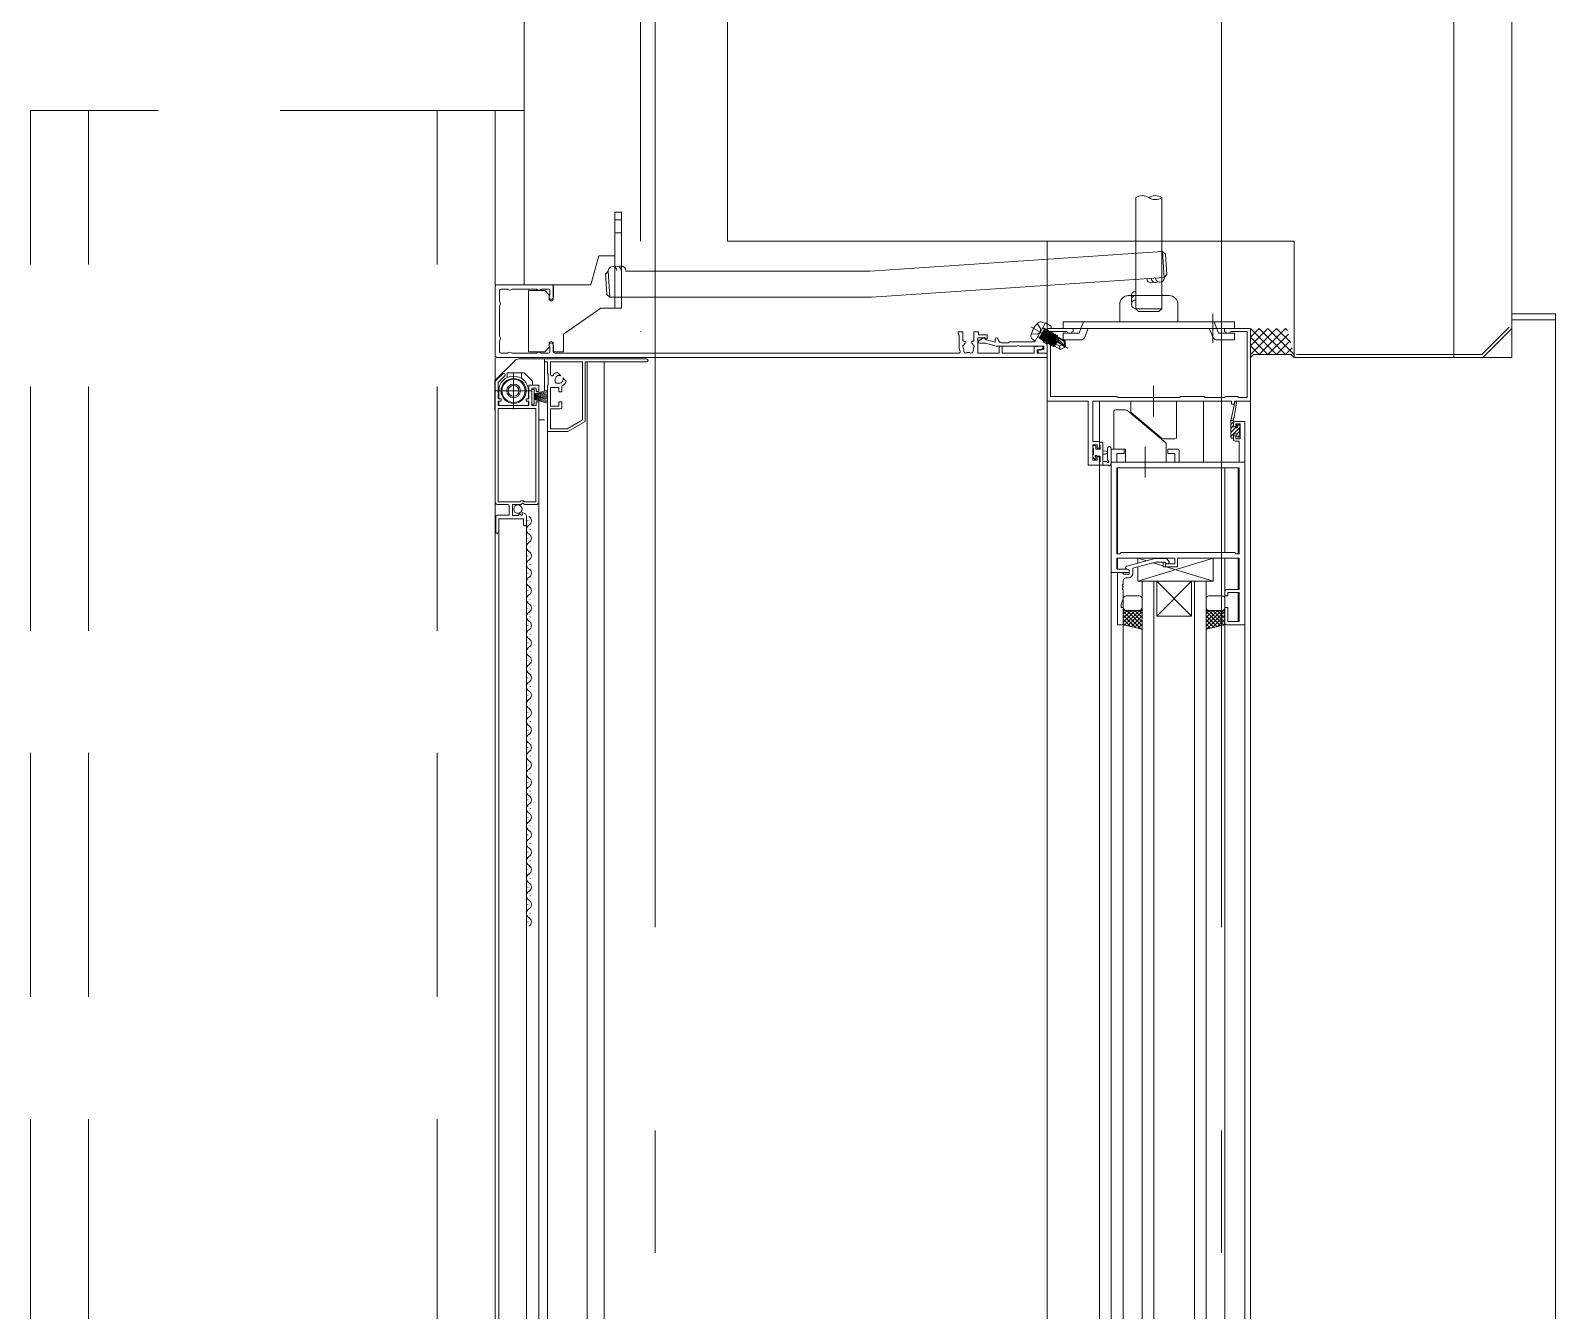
# Model space of a CAD drawing. Units: millimetres at full size. Extents: x -22551 to 92397, y -19340 to 14894.
# Drawn here: x 18747 to 19272, y -2044 to -1603 of the extents above; entities that cross this region are included whole.
import ezdxf

# ---------------------------------------------------------------- set-up
doc = ezdxf.new("R2010")
doc.units = ezdxf.units.MM
doc.header["$LTSCALE"] = 70
for name, pattern in [('DASHED1', [1.8, 1.2, -0.6]), ('DASHED3', [4, 3, -1]), ('DOUBLE_CHAIN1', [8.8, 5, -1, 0.6, -0.6, 0.6, -1])]:
    doc.linetypes.add(name, pattern=pattern)
doc.layers.add('2-0_通芯', color=7, linetype='Continuous', lineweight=15)

# ---------------------------------------------------------------- blocks, each defined once
blk = doc.blocks.new('グループ部品-125')
at = {"layer": '2-0_通芯', "linetype": 'DOUBLE_CHAIN1'}
for p, q in [((18961.61, 11374.3), (18961.61, -8577.78)), ((19156.61, 11374.3), (19156.61, -7111.67))]:
    blk.add_line(p, q, dxfattribs=at)
at = {"layer": '2-0_通芯', "linetype": 'DASHED3'}
blk.add_line((19236.61, -745.7), (19236.61, -1715.7), dxfattribs=at)
at = {"layer": '2-0_通芯'}
for p, q in [((19256.61, -745.7), (19256.61, -1715.7)), ((18986.61, -1505.7), (18986.61, -1675.7)), ((18956.61, -1535.7), (18956.61, -1675.7)), ((18916.61, -1575.7), (18916.61, -1690.7)), ((18906.61, -1630.7), (18906.61, -1690.7)), ((19127.11, -1660.7), (19127.11, -1698.9)), ((19136.11, -1660.7), (19136.11, -1698.9)), ((18947.76, -1665.7), (18947.76, -1698.7)), ((18950.06, -1665.7), (18947.76, -1665.7)), ((18950.06, -1668.35), (18947.76, -1668.35)), ((18950.06, -1698.7), (18950.06, -1665.7)), ((18950.06, -1672.85), (18947.76, -1672.85)), ((19136.31, -1679.21), (19035.51, -1686.01)), ((19076.61, -1675.7), (19171.61, -1675.7)), ((19096.61, -2485.7), (19096.61, -1675.7)), ((19136.91, -1688.19), (19136.31, -1679.21)), ((18942.24, -1680.7), (18939.56, -1690.7)), ((18942.24, -1680.7), (18947.76, -1680.7)), ((18945.51, -1686.01), (18944.58, -1687.08)), ((18945.51, -1686.01), (18946.11, -1694.99)), ((19035.51, -1686.01), (18951.49, -1686.01)), ((19136.91, -1688.19), (19036.11, -1694.99)), ((19136.91, -1688.19), (19137.84, -1687.13)), ((18906.61, -1715.2), (18906.61, -1691.2)), ((18939.56, -1690.7), (18907.11, -1690.7)), ((18923.66, -1692.7), (18918.06, -1692.7)), ((18918.06, -1692.7), (18918.06, -1713.7)), ((18925.16, -1694.2), (18923.66, -1692.7)), ((18925.16, -1695.5), (18925.16, -1694.2)), ((18926.56, -1690.7), (18926.56, -1695.5)), ((18926.61, -1691.2), (18926.61, -1694.95)), ((19036.11, -1694.99), (18946.11, -1694.99)), ((19124.61, -1694.4), (19138.61, -1694.4)), ((18942.91, -1698.7), (18950.06, -1698.7)), ((19121.61, -1703.4), (19121.61, -1697.4)), ((19127.11, -1698.9), (19128.11, -1699.9)), ((19127.11, -1698.9), (19136.11, -1698.9)), ((19141.61, -1703.4), (19141.61, -1697.4)), ((19153.61, -1700.7), (19153.61, -1710.7)), ((19256.61, -1700.7), (19271.61, -1700.7)), ((19271.61, -2460.7), (19271.61, -1700.7)), ((19095.22, -1707.58), (19090.96, -1705.12)), ((19095.96, -1703.97), (19092.46, -1710.03)), ((19095.81, -1705.64), (19093.83, -1709.06)), ((19094.51, -1709.46), (19095.88, -1705.68)), ((19095.88, -1706.12), (19094.89, -1709.24)), ((19095.96, -1703.97), (19094.94, -1703.49)), ((19094.96, -1709.28), (19095.96, -1706.16)), ((19095.12, -1709.81), (19096.49, -1706.03)), ((19095.51, -1705.75), (19095.68, -1705.85)), ((19095.81, -1705.64), (19095.88, -1705.68)), ((19095.88, -1705.68), (19095.88, -1706.12)), ((19095.96, -1706.16), (19095.88, -1706.12)), ((19096.34, -1705.94), (19095.96, -1706.16)), ((19096.34, -1705.94), (19096.49, -1706.03)), ((19096.49, -1706.03), (19096.49, -1706.47)), ((19105.11, -1705.7), (19096.61, -1705.7)), ((19102.11, -1703.4), (19161.11, -1703.41)), ((19102.11, -1705.7), (19102.11, -1703.4)), ((19102.11, -1705.7), (19161.11, -1705.7)), ((19107.61, -1707.27), (19108.22, -1705.77)), ((19108.22, -1705.77), (19109.15, -1703.47)), ((19109.42, -1708.95), (19110.7, -1705.77)), ((19153.81, -1708.95), (19152.52, -1705.78)), ((19158.11, -1705.7), (19166.11, -1705.7)), ((19161.11, -1705.7), (19161.11, -1703.41)), ((19175.61, -1705.7), (19166.61, -1714.7)), ((19172.61, -1705.7), (19166.61, -1711.7)), ((19169.61, -1705.7), (19166.61, -1708.7)), ((19166.61, -1705.7), (19175.61, -1714.7)), ((19166.61, -1706.2), (19166.61, -2455.2)), ((19178.61, -1705.7), (19169.61, -1714.7)), ((19169.61, -1705.7), (19178.61, -1714.7)), ((19172.61, -1705.7), (19181.61, -1714.7)), ((19175.61, -1705.7), (19180.46, -1710.55)), ((19178.61, -1705.7), (19179.3, -1706.39)), ((19256.61, -1702.7), (19271.61, -1702.7)), ((18925.16, -1712.2), (18925.16, -1710.9)), ((18926.56, -1710.9), (18926.56, -1713.7)), ((18926.61, -1711.45), (18926.61, -1713.7)), ((18956.81, -1706.9), (18956.61, -1706.7)), ((19067.9, -1711.4), (19067.81, -1711.49)), ((19068.36, -1710.5), (19068.36, -1710.64)), ((19070.66, -1710.64), (19070.66, -1710.5)), ((19071.21, -1711.49), (19071.12, -1711.4)), ((19092.46, -1710.03), (19091.54, -1709.39)), ((19093.78, -1708.75), (19093.95, -1708.85)), ((19093.9, -1709.11), (19094.28, -1708.89)), ((19094.72, -1707.52), (19094.28, -1708.89)), ((19094.36, -1708.93), (19094.28, -1708.89)), ((19094.51, -1709.46), (19094.89, -1709.24)), ((19094.96, -1709.28), (19094.89, -1709.24)), ((19094.96, -1709.72), (19095.12, -1709.81)), ((19095.12, -1709.81), (19095.49, -1709.59)), ((19096.49, -1706.47), (19095.49, -1709.59)), ((19095.57, -1709.63), (19095.49, -1709.59)), ((19095.72, -1710.16), (19096.1, -1709.94)), ((19097.12, -1708.68), (19096.08, -1708.08)), ((19096.18, -1709.98), (19096.1, -1709.94)), ((19097.55, -1706.64), (19096.18, -1710.42)), ((19096.18, -1709.98), (19097.17, -1706.86)), ((19096.18, -1710.42), (19096.18, -1709.98)), ((19096.18, -1710.42), (19096.33, -1710.51)), ((19096.33, -1710.51), (19097.7, -1706.73)), ((19096.33, -1710.51), (19096.71, -1710.29)), ((19096.56, -1706.51), (19096.49, -1706.47)), ((19096.94, -1706.29), (19096.56, -1706.51)), ((19097.7, -1707.17), (19096.71, -1710.29)), ((19096.78, -1710.33), (19096.71, -1710.29)), ((19098.16, -1706.99), (19096.78, -1710.77)), ((19096.78, -1710.33), (19097.78, -1707.21)), ((19096.78, -1710.77), (19096.78, -1710.33)), ((19096.78, -1710.77), (19096.93, -1710.86)), ((19096.93, -1710.86), (19098.31, -1707.08)), ((19096.93, -1710.86), (19097.31, -1710.64)), ((19097.17, -1706.86), (19097.09, -1706.82)), ((19097.55, -1706.64), (19097.17, -1706.86)), ((19098.31, -1707.52), (19097.31, -1710.64)), ((19097.39, -1710.68), (19097.31, -1710.64)), ((19098.76, -1707.34), (19097.39, -1711.12)), ((19097.39, -1710.68), (19098.38, -1707.56)), ((19097.39, -1711.12), (19097.39, -1710.68)), ((19097.39, -1711.12), (19097.54, -1711.21)), ((19097.54, -1711.21), (19098.91, -1707.43)), ((19097.54, -1711.21), (19097.92, -1710.99)), ((19097.55, -1706.64), (19097.7, -1706.73)), ((19097.7, -1706.73), (19097.7, -1707.17)), ((19097.78, -1707.21), (19097.7, -1707.17)), ((19098.16, -1706.99), (19097.78, -1707.21)), ((19098.91, -1707.87), (19097.92, -1710.99)), ((19098, -1711.03), (19097.92, -1710.99)), ((19097.99, -1709.18), (19103.68, -1712.47)), ((19099.37, -1707.69), (19098, -1711.47)), ((19098, -1711.03), (19098.99, -1707.91)), ((19098, -1711.47), (19098, -1711.03)), ((19098, -1711.47), (19098.15, -1711.56)), ((19098.15, -1711.56), (19099.52, -1707.78)), ((19098.15, -1711.56), (19098.53, -1711.34)), ((19098.16, -1706.99), (19098.31, -1707.08)), ((19098.31, -1707.08), (19098.31, -1707.52)), ((19098.38, -1707.56), (19098.31, -1707.52)), ((19098.76, -1707.34), (19098.38, -1707.56)), ((19099.52, -1708.22), (19098.53, -1711.34)), ((19098.6, -1711.38), (19098.53, -1711.34)), ((19098.6, -1711.38), (19099.6, -1708.26)), ((19099.57, -1709.15), (19098.6, -1711.82)), ((19098.6, -1711.82), (19098.6, -1711.38)), ((19098.75, -1711.91), (19099.71, -1709.29)), ((19098.76, -1707.34), (19098.91, -1707.43)), ((19098.91, -1707.43), (19098.91, -1707.87)), ((19098.99, -1707.91), (19098.91, -1707.87)), ((19099.37, -1707.69), (19098.99, -1707.91)), ((19099.85, -1709.44), (19099.13, -1711.69)), ((19100.28, -1709.89), (19099.19, -1711.78)), ((19099.37, -1707.69), (19099.52, -1707.78)), ((19101.57, -1711.25), (19099.48, -1709.05)), ((19099.52, -1707.78), (19099.52, -1708.22)), ((19099.6, -1708.26), (19099.52, -1708.22)), ((19099.97, -1708.04), (19099.6, -1708.26)), ((19099.97, -1708.04), (19099.76, -1708.64)), ((19099.91, -1708.73), (19100.13, -1708.13)), ((19099.97, -1708.04), (19100.13, -1708.13)), ((19100.81, -1708.97), (19100.13, -1708.57)), ((19100.84, -1708.92), (19100.69, -1709.18)), ((19101.57, -1711.25), (19102.8, -1712.13)), ((19102.11, -1707.27), (19107.61, -1707.27)), ((19102.11, -1709.57), (19102.11, -1707.27)), ((19108.49, -1709.57), (19102.11, -1709.57)), ((19102.5, -1710.23), (19102.63, -1711.69)), ((19102.82, -1710.07), (19102.95, -1711.87)), ((19154.73, -1709.58), (19161.11, -1709.58)), ((19161.11, -1707.28), (19155.61, -1707.28)), ((19161.11, -1709.58), (19161.11, -1707.28)), ((19166.61, -1708.7), (19172.61, -1714.7)), ((19179.65, -1707.66), (19172.61, -1714.7)), ((19180.31, -1710.01), (19175.61, -1714.7)), ((18907.11, -1715.7), (18906.61, -1715.2)), ((18906.61, -1715.7), (18906.61, -2445.7)), ((18906.7, -1723.41), (18913.42, -1716.69)), ((19096.61, -1715.7), (18907.11, -1715.7)), ((18914.74, -1716.2), (18923.91, -1716.2)), ((18918.06, -1713.7), (18923.66, -1713.7)), ((18923.61, -1717.2), (18923.61, -1716.2)), ((18923.61, -1716.2), (18958.71, -1716.2)), ((18923.66, -1713.7), (18925.16, -1712.2)), ((18926.56, -1713.7), (18930.06, -1713.7)), ((18927.13, -1714.2), (19066.29, -1714.2)), ((19067.67, -1712.28), (19067.72, -1712.4)), ((19067.92, -1713.05), (19067.94, -1713.2)), ((19069.11, -1714.02), (19069.26, -1713.98)), ((19069.76, -1713.98), (19069.91, -1714.02)), ((19071.09, -1713.2), (19071.1, -1713.05)), ((19071.3, -1712.4), (19071.35, -1712.28)), ((19098.6, -1711.82), (19098.75, -1711.91)), ((19098.75, -1711.91), (19099.13, -1711.69)), ((19099.21, -1711.73), (19099.13, -1711.69)), ((19099.19, -1711.78), (19101.17, -1712.92)), ((19100.88, -1711.66), (19101.1, -1712.89)), ((19101.17, -1712.92), (19102.8, -1712.13)), ((19102.63, -1711.69), (19102.95, -1711.87)), ((19102.95, -1711.87), (19102.8, -1712.13)), ((19166.61, -1711.7), (19169.61, -1714.7)), ((19180.96, -1712.35), (19178.61, -1714.7)), ((19181.61, -1715.7), (19256.61, -1715.7)), ((18906.7, -1723.41), (18913.32, -1716.79)), ((18916.61, -1721), (18910.71, -1721)), ((18910.71, -1722.6), (18910.71, -1721)), ((18912.91, -1733.5), (18912.91, -1720.9)), ((18915.61, -1722.87), (18915.61, -1721)), ((18919.41, -1723.8), (18916.61, -1721)), ((18923.61, -1717.2), (18923.61, -1727.26)), ((18924.61, -1717.2), (18923.61, -1717.2)), ((18924.61, -1721.18), (18924.61, -1717.2)), ((18924.81, -1721.38), (18924.61, -1721.18)), ((18924.81, -1725.17), (18924.81, -1721.38)), ((18925.61, -1717.2), (18936.61, -1717.2)), ((18925.61, -1721.54), (18925.61, -1717.2)), ((18929.13, -1721.96), (18927.96, -1720.79)), ((18936.61, -1717.2), (18936.61, -1737.16)), ((18937.61, -1717.2), (18937.61, -1737.74)), ((18958.71, -1717.2), (18937.61, -1717.2)), ((18938.21, -2080.7), (18938.21, -1717.2)), ((18944.11, -2080.7), (18944.11, -1717.2)), ((18906.41, -1733.4), (18906.41, -1724.09)), ((18906.41, -1733.4), (18906.41, -1724.09)), ((18906.61, -1727.2), (18919.21, -1727.2)), ((18907.81, -1727.2), (18907.81, -1729.88)), ((18918.01, -1727.2), (18918.01, -1729.88)), ((18919.41, -1725.2), (18919.41, -1723.8)), ((18920.06, -1728.2), (18924.61, -1726.99)), ((18924.61, -1725.37), (18924.81, -1725.17)), ((18924.61, -1741.2), (18924.61, -1725.37)), ((18925.61, -1726.03), (18928.51, -1726)), ((18925.61, -1732.4), (18925.61, -1726.03)), ((18927.26, -1724.05), (18927.26, -1723.2)), ((18928.61, -1724.55), (18927.76, -1724.55)), ((18928.51, -1726), (18928.51, -1727.5)), ((18929.51, -1727.5), (18929.51, -1725.53)), ((18931.02, -1723.85), (18929.86, -1722.68)), ((19133.24, -1725.39), (19133.24, -1736.02)), ((18907.81, -1730.72), (18907.81, -1732.2)), ((18918.01, -1730.72), (18918.01, -1732.2)), ((18924.61, -1727.43), (18920.06, -1728.4)), ((18920.06, -1728.6), (18924.61, -1727.88)), ((18924.61, -1728.32), (18920.06, -1728.8)), ((18920.06, -1729), (18924.61, -1728.76)), ((18924.61, -1729.2), (18920.06, -1729.2)), ((18920.06, -1729.4), (18924.61, -1729.64)), ((18924.61, -1730.08), (18920.06, -1729.6)), ((18920.06, -1729.8), (18924.61, -1730.53)), ((18924.61, -1730.97), (18920.06, -1730)), ((18920.06, -1730.2), (18924.61, -1731.41)), ((18928.51, -1732.4), (18925.61, -1732.4)), ((18928.51, -1727.5), (18929.51, -1727.5)), ((18928.51, -1730.9), (18928.51, -1732.4)), ((18929.51, -1730.9), (18928.51, -1730.9)), ((18929.51, -1732.9), (18929.51, -1730.9)), ((19114.61, -1730.7), (19114.61, -1747.2)), ((19125.36, -1730.7), (19125.36, -1734.27)), ((19141.11, -1743.2), (19141.11, -1730.7)), ((19150.41, -1730.7), (19150.41, -1751.7)), ((19159.81, -1737.4), (19161.22, -1731.13)), ((19160.99, -1736.29), (19161.81, -1731.25)), ((18921.61, -1733.05), (18921.61, -2080.7)), ((18923.61, -1737.2), (18921.61, -1737.2)), ((18924.61, -1733.05), (18924.61, -2423.5)), ((18925.61, -1733.4), (18929.01, -1733.4)), ((18925.61, -1740.2), (18925.61, -1733.4)), ((18936.61, -1737.16), (18931.34, -1740.2)), ((18937.61, -1737.74), (18931.61, -1741.2)), ((19119.61, -1734.2), (19119.61, -1747.2)), ((19123.18, -1733.7), (19120.11, -1733.7)), ((19137.43, -1745.05), (19124.46, -1734.17)), ((19125.54, -1734.65), (19135.77, -1743.23)), ((19159.81, -1737.45), (19159.86, -1737.4)), ((19160.81, -1737.4), (19160.82, -1737.31)), ((18931.61, -1741.2), (18924.61, -1741.2)), ((18931.34, -1740.2), (18925.61, -1740.2)), ((19159.81, -1738.8), (19160.81, -1737.8)), ((19159.81, -1740.15), (19160.81, -1739.15)), ((19159.81, -1742.84), (19163.01, -1739.64)), ((19159.81, -1741.49), (19161.64, -1739.67)), ((19160.81, -1743.1), (19160.81, -1742)), ((19161.91, -1738.8), (19161.91, -1739.14)), ((19161.91, -1742.09), (19162.81, -1741.19)), ((19161.98, -1739.33), (19162.57, -1738.73)), ((19162.25, -1743.1), (19163.01, -1742.34)), ((19162.92, -1739.09), (19162.42, -1738.59)), ((19162.81, -1742.1), (19162.81, -1740.1)), ((19163.01, -1739.9), (19163.01, -1739.3)), ((19163.01, -1742.8), (19163.01, -1742.3)), ((19112.31, -1746.3), (19112.31, -1746.8)), ((19112.51, -1747), (19112.51, -1749.1)), ((19113.11, -1746), (19112.61, -1746)), ((19115.51, -1744.8), (19114.91, -1744.8)), ((19115.81, -1752.7), (19115.81, -1745.1)), ((19115.81, -1747.8), (19116.96, -1747.9)), ((19117.41, -1746.97), (19117.41, -1750.93)), ((19118.61, -1746.97), (19118.61, -2414.43)), ((19123.61, -1747.2), (19119.11, -1747.2)), ((19123.61, -1751.7), (19123.61, -1747.2)), ((19130.31, -1746.39), (19130.31, -1757.02)), ((19137.05, -1743.7), (19140.61, -1743.7)), ((19137.61, -1751.7), (19137.61, -1745.43)), ((19142.11, -1751.7), (19142.11, -1747.7)), ((19160.11, -1743.4), (19160.51, -1743.4)), ((19160.62, -1743.38), (19160.79, -1743.21)), ((19162.21, -1743.1), (19162.71, -1743.1)), ((19112.31, -1749.3), (19112.31, -1749.9)), ((19112.4, -1750.11), (19112.9, -1750.61)), ((19113.41, -1750.4), (19113.41, -1750.06)), ((19114.61, -1749.6), (19114.61, -2411.8)), ((19114.91, -1752.7), (19117.59, -1752.7)), ((19115.81, -1749), (19116.96, -1748.9)), ((19116.99, -1751.5), (19115.81, -1751.5)), ((19164.61, -1751.7), (19118.61, -1751.7)), ((19120.81, -1753.63), (19120.81, -1783.2)), ((19157.81, -1753.63), (19157.81, -1782.77)), ((19162.41, -1753.63), (19162.41, -1783.2)), ((18910.91, -1766.3), (18907.61, -1766.3)), ((18915.81, -1766), (18915.51, -1766.3)), ((18906.81, -1775.7), (18906.81, -1770.5)), ((18907.81, -1771.26), (18907.81, -2080.7)), ((18915.05, -1769.46), (18915.48, -1769.89)), ((18915.98, -1769.6), (18915.92, -1769.35)), ((18917.31, -1770.4), (18917.31, -1773.2)), ((18917.31, -2080.7), (18917.31, -1773.2)), ((18917.81, -1771.8), (18917.81, -1772)), ((18917.81, -1777.8), (18917.81, -1778)), ((18918.57, -1774.8), (18918.57, -1775)), ((18917.81, -1783.8), (18917.81, -1784)), ((18918.57, -1780.8), (18918.57, -1781)), ((19120.81, -1784.7), (19120.81, -1788.5)), ((19127.81, -1784.7), (19127.81, -1786.48)), ((19130.91, -1785.65), (19127.81, -1784.7)), ((19127.81, -1792.7), (19153.81, -1784.7)), ((19136.51, -1784.9), (19136.51, -1784.7)), ((19153.81, -1792.7), (19153.81, -1784.7)), ((19157.81, -1784.7), (19157.81, -2376.7)), ((19162.41, -1784.7), (19162.41, -1795.5)), ((18917.81, -1789.8), (18917.81, -1790)), ((18918.57, -1786.8), (18918.57, -1787)), ((19124.81, -1789.7), (19118.61, -1789.7)), ((19127.81, -1787.72), (19127.81, -1792.7)), ((19136.51, -1787.38), (19133.06, -1786.32)), ((19153.81, -1792.7), (19137.56, -1787.7)), ((18918.57, -1792.8), (18918.57, -1793)), ((19122.69, -1794.93), (19122.81, -1794.74)), ((19122.81, -1793.74), (19122.81, -1792.5)), ((19122.81, -1794.74), (19122.81, -1794.66)), ((19123.81, -1791.5), (19124.61, -1791.5)), ((19153.81, -1792.7), (19127.81, -1792.7)), ((19128.41, -1792.7), (19152.41, -1792.7)), ((19129.31, -1792.7), (19129.31, -2368.7)), ((19133.31, -1792.7), (19133.31, -2368.7)), ((19134.31, -1804.7), (19134.31, -1792.7)), ((19134.31, -1804.7), (19146.31, -1792.7)), ((19146.31, -1804.7), (19134.31, -1792.7)), ((19146.31, -1792.7), (19146.31, -1804.7)), ((19147.31, -2368.7), (19147.31, -1792.7)), ((19151.31, -2368.7), (19151.31, -1792.7)), ((18917.81, -1795.8), (18917.81, -1796)), ((18918.57, -1798.8), (18918.57, -1799)), ((19122.81, -1798.7), (19122.81, -1801.7)), ((19128.31, -1797.7), (19123.81, -1797.7)), ((19129.31, -1801.7), (19129.31, -1798.7)), ((19151.31, -1801.7), (19151.31, -1798.7)), ((19152.31, -1797.7), (19156.81, -1797.7)), ((19157.81, -1798.7), (19157.81, -1801.7)), ((19162.41, -1796.5), (19162.41, -1806.5)), ((18917.81, -1801.8), (18917.81, -1802)), ((18918.57, -1804.8), (18918.57, -1805)), ((19122.81, -1801.7), (19122.81, -2359.7)), ((19129.31, -1802.7), (19122.81, -1802.7)), ((19126.93, -1802.7), (19122.81, -1806.82)), ((19125.51, -1802.7), (19122.81, -1805.4)), ((19124.1, -1802.7), (19122.81, -1803.99)), ((19122.81, -1802.93), (19129.01, -1809.13)), ((19122.81, -1804.34), (19127.18, -1808.71)), ((19122.81, -1805.76), (19125.34, -1808.28)), ((19128.34, -1802.7), (19123.24, -1807.8)), ((19123.81, -1802.7), (19128.31, -1802.7)), ((19124, -1802.7), (19129.31, -1808.01)), ((19129.31, -1803.14), (19124.39, -1808.07)), ((19125.41, -1802.7), (19129.31, -1806.6)), ((19129.31, -1804.56), (19125.54, -1808.33)), ((19129.31, -1805.97), (19126.69, -1808.6)), ((19126.83, -1802.7), (19129.31, -1805.19)), ((19128.24, -1802.7), (19129.31, -1803.77)), ((19134.31, -1804.7), (19146.31, -1804.7)), ((19156.62, -1802.7), (19151.31, -1808.01)), ((19155.21, -1802.7), (19151.31, -1806.6)), ((19153.8, -1802.7), (19151.31, -1805.19)), ((19151.31, -1802.7), (19157.81, -1802.7)), ((19152.38, -1802.7), (19151.31, -1803.77)), ((19151.31, -1803.14), (19156.23, -1808.07)), ((19151.31, -1804.56), (19155.08, -1808.33)), ((19151.31, -1805.97), (19153.93, -1808.6)), ((19157.81, -1802.93), (19151.61, -1809.13)), ((19152.28, -1802.7), (19157.38, -1807.8)), ((19156.81, -1802.7), (19152.31, -1802.7)), ((19157.81, -1804.34), (19153.45, -1808.71)), ((19153.7, -1802.7), (19157.81, -1806.82)), ((19155.11, -1802.7), (19157.81, -1805.4)), ((19157.81, -1805.76), (19155.28, -1808.28)), ((19156.52, -1802.7), (19157.81, -1803.99)), ((18917.81, -1807.8), (18917.81, -1808)), ((18918.57, -1810.8), (18918.57, -1811)), ((19122.81, -1807.17), (19123.5, -1807.86)), ((19122.81, -1807.7), (19129.31, -1809.2)), ((19129.31, -1807.39), (19127.84, -1808.86)), ((19129.31, -1808.8), (19128.99, -1809.13)), ((19151.31, -1807.39), (19152.78, -1808.86)), ((19157.81, -1807.7), (19151.31, -1809.2)), ((19151.31, -1808.8), (19151.64, -1809.13)), ((19157.81, -1807.17), (19157.12, -1807.86)), ((19158.31, -1807.7), (19164.61, -1807.7)), ((18917.81, -1813.8), (18917.81, -1814)), ((18917.81, -1819.8), (18917.81, -1820)), ((18918.57, -1816.8), (18918.57, -1817)), ((18917.81, -1825.8), (18917.81, -1826)), ((18918.57, -1822.8), (18918.57, -1823)), ((18917.81, -1831.8), (18917.81, -1832)), ((18918.57, -1828.8), (18918.57, -1829)), ((18918.57, -1834.8), (18918.57, -1835)), ((18917.81, -1837.8), (18917.81, -1838)), ((18918.57, -1840.8), (18918.57, -1841)), ((18917.81, -1843.8), (18917.81, -1844)), ((18918.57, -1846.8), (18918.57, -1847)), ((18917.81, -1849.8), (18917.81, -1850)), ((18918.57, -1852.8), (18918.57, -1853)), ((18917.81, -1855.8), (18917.81, -1856)), ((18917.81, -1861.8), (18917.81, -1862)), ((18918.57, -1858.8), (18918.57, -1859)), ((18917.81, -1867.8), (18917.81, -1868)), ((18918.57, -1864.8), (18918.57, -1865)), ((18917.81, -1873.8), (18917.81, -1874)), ((18918.57, -1870.8), (18918.57, -1871)), ((18918.57, -1876.8), (18918.57, -1877)), ((18917.81, -1879.8), (18917.81, -1880)), ((18918.57, -1882.8), (18918.57, -1883)), ((18917.81, -1885.8), (18917.81, -1886)), ((18918.57, -1888.8), (18918.57, -1889)), ((18917.81, -1891.8), (18917.81, -1892)), ((18918.57, -1894.8), (18918.57, -1895)), ((18917.81, -1897.8), (18917.81, -1898)), ((18917.81, -1903.8), (18917.81, -1904)), ((18918.57, -1900.8), (18918.57, -1901)), ((18917.81, -1909.8), (18917.81, -1910)), ((18918.57, -1906.8), (18918.57, -1907))]:
    blk.add_line(p, q, dxfattribs=at)
at = {"layer": '2-0_通芯', "linetype": 'DASHED1'}
for p, q in [((18746.61, -2565.7), (18746.61, -1630.7)), ((18916.61, -1630.7), (18746.61, -1630.7)), ((18766.61, -2565.7), (18766.61, -1630.7)), ((18886.61, -2565.7), (18886.61, -1630.7))]:
    blk.add_line(p, q, dxfattribs=at)
at = {"layer": '2-0_通芯'}
for points in [[(18986.61, -1675.7), (19181.61, -1675.7), (19181.61, -1715.7)], [(19137.84, -1687.13), (19137.37, -1680.14), (19136.31, -1679.21)], [(18944.58, -1687.08), (18945.05, -1694.06), (18946.11, -1694.99)], [(18908.11, -1692.7), (18908.11, -1696.37), (18908.18, -1696.56)], [(18910.97, -1692.27), (18910.78, -1692.2), (18908.61, -1692.2)], [(18920.97, -1692.27), (18920.78, -1692.2), (18912.44, -1692.2), (18912.25, -1692.27)], [(18924.91, -1692.2), (18922.44, -1692.2), (18922.25, -1692.27)], [(18925.32, -1694.43), (18925.41, -1694.22), (18925.41, -1692.7)], [(18908.18, -1697.84), (18908.11, -1698.03), (18908.11, -1708.37), (18908.18, -1708.56)], [(18930.06, -1713.7), (18930.06, -1707.7), (18942.91, -1698.7)], [(19128.11, -1699.9), (19135.11, -1699.9), (19136.11, -1698.9)], [(19080.91, -1710.6), (19083.31, -1710.6), (19083.61, -1710.3), (19092.31, -1710.3), (19093.99, -1707.39), (19094.19, -1707.29), (19094.46, -1706.82), (19094.45, -1706.6), (19096.07, -1703.79), (19098.01, -1704.91), (19098.01, -1705.7)], [(19093.19, -1704.04), (19094.31, -1705.73), (19094.26, -1707.03)], [(19095.56, -1706.06), (19094.36, -1709.37), (19094.51, -1709.46)], [(19096.34, -1705.94), (19094.96, -1709.72), (19094.96, -1709.28)], [(19105.61, -1706.2), (19105.61, -1706.7), (19104.52, -1707.33), (19103.91, -1707.33)], [(19155.61, -1707.28), (19155, -1705.78), (19154.08, -1703.48)], [(19159.31, -1707.33), (19158.7, -1707.33), (19157.61, -1706.7), (19157.61, -1706.2)], [(19181.61, -1715.7), (19246.61, -1715.7), (19256.61, -1705.7)], [(19182.39, -1714.7), (19246.2, -1714.7), (19255.61, -1705.29)], [(18908.18, -1709.84), (18908.11, -1710.03), (18908.11, -1713.7)], [(19066.31, -1712.2), (19066.31, -1708.12), (19066.01, -1707.6), (19066.01, -1706.9), (19067.61, -1706.9), (19067.61, -1709.8), (19067.93, -1710.1)], [(19071.09, -1710.1), (19071.41, -1709.8), (19071.41, -1706.9), (19073.01, -1706.9), (19073.01, -1707.9), (19076.01, -1707.9), (19076.01, -1709.3), (19075.51, -1709.3), (19074.94, -1708.9), (19072.71, -1708.9), (19072.71, -1714.2), (19080.11, -1714.2), (19080.11, -1712.3)], [(19073.16, -1709.87), (19075.1, -1708.75), (19075.32, -1709.55), (19078.71, -1710.45), (19078.71, -1709.4)], [(19086.15, -1711.8), (19079.1, -1711.8), (19075.37, -1710.8), (19073.41, -1710.8)], [(19091.14, -1707.59), (19093.16, -1707.72), (19094.26, -1707.03)], [(19093.83, -1709.06), (19093.9, -1709.11), (19094.07, -1708.64)], [(19094.36, -1709.37), (19094.36, -1708.93), (19094.92, -1707.18)], [(19096.61, -1707.85), (19095.18, -1710.32), (19096.61, -1711.15)], [(19096.94, -1706.29), (19095.57, -1710.07), (19095.72, -1710.16), (19097.09, -1706.38)], [(19095.57, -1710.07), (19095.57, -1709.63), (19096.56, -1706.51)], [(19096.94, -1706.29), (19097.09, -1706.38), (19097.09, -1706.82), (19096.1, -1709.94)], [(19103.31, -1706.8), (19097.81, -1706.8), (19097.81, -1729.07), (19120.61, -1729.07), (19121.04, -1729.5), (19142.18, -1729.5), (19142.61, -1729.07), (19150.61, -1729.07), (19151.04, -1729.5), (19157.68, -1729.5), (19158.11, -1729.07), (19162.11, -1729.07), (19162.54, -1729.5), (19165.41, -1729.5), (19165.41, -1706.8), (19159.91, -1706.8)], [(19101.66, -1711.3), (19100.88, -1711.66), (19099.59, -1711.08)], [(19102.63, -1711.69), (19099.78, -1708.66), (19102.5, -1710.23)], [(19100.13, -1708.13), (19100.13, -1708.57), (19100.05, -1708.81)], [(19100.84, -1708.92), (19102.82, -1710.07), (19102.5, -1710.23)], [(18908.61, -1714.2), (18910.78, -1714.2), (18910.97, -1714.13)], [(18912.25, -1714.13), (18912.44, -1714.2), (18920.78, -1714.2), (18920.97, -1714.13)], [(18922.25, -1714.13), (18922.44, -1714.2), (18924.91, -1714.2)], [(18925.41, -1713.7), (18925.41, -1712.19), (18925.32, -1711.98)], [(19081.11, -1712.3), (19081.11, -1714.2), (19092.11, -1714.2), (19092.11, -1712.03), (19094.67, -1711.8)], [(19093.82, -1713.21), (19095.41, -1712.93), (19095.41, -1711.8), (19087.07, -1711.8), (19086.89, -1711.68), (19086.34, -1711.68), (19086.15, -1711.8)], [(19094.8, -1712.79), (19093.21, -1713.07), (19093.21, -1714.2), (19096.61, -1714.2)], [(19166.61, -1715.7), (19167.61, -1714.7), (19180.61, -1714.7), (19181.61, -1715.7)], [(18906.61, -1765.3), (18906.61, -1723.89), (18909.16, -1721.35)], [(18909.86, -1722.05), (18907.61, -1724.31), (18907.61, -1729.9), (18908.61, -1729.9), (18908.61, -1730.7), (18907.61, -1730.7), (18907.61, -1732.2), (18918.21, -1732.2), (18918.21, -1730.7), (18917.21, -1730.7), (18917.21, -1729.9), (18918.21, -1729.9), (18918.21, -1725.2), (18921.61, -1725.2), (18921.61, -1727.45), (18920.71, -1727.45), (18920.71, -1726.2), (18919.21, -1726.2), (18919.21, -1732.2), (18920.71, -1732.2), (18920.71, -1730.95), (18921.61, -1730.95), (18921.61, -1765.3)], [(19114.61, -1752.7), (19110.71, -1752.7), (19110.71, -1730.7), (19096.61, -1730.7)], [(19166.61, -1730.7), (19161.11, -1730.7), (19161.11, -1731.7), (19160.11, -1731.7), (19160.11, -1730.7), (19112.34, -1730.7), (19112.34, -1744.6), (19114.11, -1744.6)], [(18915.25, -1765.3), (18907.61, -1765.3), (18907.61, -1733.2), (18920.61, -1733.2), (18920.61, -1765.3), (18916.57, -1765.3)], [(19159.81, -1743.1), (19159.81, -1737.4), (19160.81, -1737.4)], [(19161.45, -1739.6), (19160.81, -1739.6), (19160.81, -1737.4)], [(19164.61, -2423.7), (19164.61, -1737.7), (19161.31, -1737.7)], [(19160.81, -1738.2), (19160.81, -1739.6), (19161.61, -1739.6), (19161.61, -1738.5)], [(19161.61, -1738.5), (19163.11, -1738.5), (19163.11, -1743.7), (19161.61, -1743.7), (19161.61, -1742.6), (19160.81, -1742.6), (19160.81, -1744)], [(19160.81, -1742), (19161.91, -1742), (19161.91, -1742.8)], [(19114.61, -1746.9), (19113.81, -1746.9), (19113.81, -1745.8), (19112.34, -1745.8), (19112.34, -1751.07), (19113.81, -1751.07), (19113.81, -1749.9), (19114.61, -1749.9)], [(19114.81, -1745.9), (19114.81, -1747.2), (19113.41, -1747.2), (19113.41, -1746.3)], [(19120.54, -1751.7), (19120.54, -1748.7), (19123.11, -1748.7), (19123.11, -1747.2)], [(19141.61, -1747.2), (19138.11, -1747.2), (19138.11, -1748.7), (19140.61, -1748.7), (19140.61, -1751.7)], [(19161.31, -1744.5), (19162.68, -1744.5), (19162.68, -1751.7)], [(19113.87, -1749.6), (19114.81, -1749.6), (19114.81, -1751.6)], [(18907.31, -1770), (18911.41, -1770), (18911.41, -1766.8)], [(18915.51, -1766.3), (18912.51, -1766.3), (18912.51, -1770.1), (18914.71, -1770.1), (18914.71, -1769.6)], [(18916.4, -1765), (18915.43, -1765), (18915.25, -1765.3)], [(18920.61, -1766.3), (18916.68, -1766.3), (18916.14, -1765.85)], [(18916.31, -1773.2), (18916.31, -1771.2), (18907.81, -1771.2), (18907.81, -1775.7)], [(19124.12, -1788.5), (19120.54, -1788.5), (19120.54, -1784.7), (19140.51, -1784.7), (19140.51, -1786.7), (19137.31, -1786.7), (19137.31, -1787.7), (19141.01, -1787.7)], [(19138.43, -1785.68), (19137.66, -1784.9), (19133.71, -1784.9), (19123.98, -1787.51)], [(19141.51, -1784.7), (19141.51, -1787.7), (19136.51, -1787.7), (19136.51, -1786.1)], [(19141.51, -1787.2), (19141.51, -1784.7), (19162.68, -1784.7), (19162.68, -1795.5), (19158.31, -1795.5)], [(19120.81, -1789.7), (19120.81, -1807.7), (19122.31, -1807.7)], [(19123.61, -1787.99), (19123.61, -1788.21), (19124.81, -1788.9), (19124.81, -1790.2), (19123.01, -1790.2)], [(19126.11, -1790), (19126.11, -1788.18), (19133.87, -1786.1), (19137.16, -1786.1), (19137.59, -1786.52)], [(19122.81, -1801.7), (19122.11, -1801.7), (19122.11, -1800.7), (19122.81, -1798.78), (19122.81, -1795.66)], [(19157.81, -1797.7), (19158.81, -1797.7), (19158.81, -1796.5), (19162.68, -1796.5), (19162.68, -1806.5), (19158.81, -1806.5), (19158.81, -1801.7), (19157.81, -1801.7)]]:
    blk.add_lwpolyline(points, dxfattribs=at)
for points in [[(18920.06, -1726.7), (18919.21, -1726.7), (18919.21, -1731.7), (18920.06, -1731.7)], [(19161.18, -1782.77), (19161.61, -1783.2), (19162.68, -1783.2), (19162.68, -1753.63), (19120.54, -1753.63), (19120.54, -1783.2), (19121.61, -1783.2), (19122.04, -1782.77)]]:
    blk.add_lwpolyline(points, close=True, dxfattribs=at)
for centre, radius in [((18912.91, -1727.2), 4.3), ((18912.91, -1727.2), 4), ((18912.91, -1727.2), 2.35), ((18912.91, -1727.2), 1.85), ((18914.41, -1767.86), 1.45)]:
    blk.add_circle(centre, radius, dxfattribs=at)
for centre, radius, start, end in [((19129.36, -1664.01), 4, 55.7711, 124.2289), ((19133.86, -1664.01), 4, 55.7711, 124.2289), ((19133.86, -1657.39), 4, 235.7711, 304.2289), ((18947, -1685.91), 1.5, 3.8593, 183.8593), ((18948.5, -1685.81), 1.5, 3.8593, 123.8593), ((18950, -1685.71), 1.5, 3.8593, 123.8593), ((19132.42, -1688.49), 1.5, 183.8593, 303.8593), ((19133.92, -1688.39), 1.5, 183.8593, 303.8593), ((19135.42, -1688.29), 1.5, 183.8593, 3.8593), ((18907.11, -1691.2), 0.5, 90, 180), ((18908.61, -1692.7), 0.5, 90, 180), ((18911.61, -1691.5), 1, 230.2849, 309.7151), ((18921.61, -1691.5), 1, 230.2849, 309.7151), ((18924.91, -1692.7), 0.5, 0, 90), ((18925.86, -1694.95), 0.75, 135.5847, 360), ((18925.86, -1695.5), 0.7, 180, 0), ((18926.11, -1691.2), 0.5, 0, 90), ((19124.61, -1697.4), 3, 89.9988, 179.9984), ((19127.11, -1694.4), 1.5, 90, 210), ((19127.11, -1695.9), 1.5, 90, 210), ((19138.61, -1697.4), 3, 359.9987, 89.9988), ((18907.41, -1697.2), 1, 320.2849, 39.7151), ((19127.11, -1697.4), 1.5, 90, 270), ((19099.75, -1710.2), 9, 134.1191, 165.8809), ((19094.39, -1704.67), 1.3, 65, 134.1191), ((19095.76, -1705.32), 0.5, 150, 240), ((19097.11, -1706.2), 0.5, 90, 180), ((19105.11, -1706.2), 0.5, 0, 90), ((19158.11, -1706.2), 0.5, 90, 180), ((19166.11, -1706.2), 0.5, 0, 90), ((18907.41, -1709.2), 1, 320.2849, 39.7151), ((18925.86, -1711.45), 0.75, 0, 224.4153), ((18925.86, -1710.9), 0.7, 0, 180), ((19068.03, -1711.94), 0.5, 116.87, 223.1301), ((19069.51, -1712.2), 1.8, 134.7929, 153.7398), ((19067.96, -1710.5), 0.4, 360, 94.096), ((19067.96, -1710.64), 0.4, 314.7928, 359.9999), ((19071.06, -1710.5), 0.4, 85.904, 180), ((19071.06, -1710.64), 0.4, 180.0001, 225.2072), ((19069.51, -1712.2), 1.8, 26.2602, 45.2071), ((19070.99, -1711.94), 0.5, 316.8699, 63.13), ((19073.41, -1710.3), 0.5, 120, 270), ((19079.21, -1709.4), 0.5, 360, 180), ((19080.91, -1709.4), 1.2, 180, 270), ((19092.29, -1708.32), 1.3, 165.8809, 235), ((19093.53, -1709.18), 0.5, 60, 150), ((19099.65, -1708.87), 0.248, 60, 227.191), ((19103.31, -1707.1), 0.3, 6.6998, 90), ((19103.91, -1707.03), 0.3, 186.6998, 270), ((19108.49, -1708.57), 1, 270, 337.9966), ((19154.73, -1708.58), 1, 201.9978, 270), ((19159.31, -1707.03), 0.3, 270, 353.3002), ((19159.91, -1707.1), 0.3, 90, 173.3002), ((18908.61, -1713.7), 0.5, 180, 270), ((18911.61, -1714.9), 1, 50.2849, 129.7151), ((18914.74, -1718.2), 2, 90, 135), ((18921.61, -1714.9), 1, 50.2849, 129.7151), ((18924.91, -1713.7), 0.5, 270, 360), ((18927.11, -1713.7), 0.5, 180, 270), ((18958.71, -1716.7), 0.5, 270, 90), ((19066.29, -1713.8), 0.4, 270.0001, 26.3878), ((19069.51, -1712.2), 3.2, 180, 206.3878), ((19069.51, -1712.2), 1.8, 186.2602, 208.0307), ((19068.65, -1713.43), 0.75, 162.2996, 307.7004), ((19069.51, -1712.2), 1.8, 261.9692, 278.0308), ((19070.37, -1713.43), 0.75, 232.2996, 17.7004), ((19069.51, -1712.2), 1.8, 331.9693, 353.7398), ((19080.61, -1712.3), 0.5, 360, 180), ((19093.91, -1713.7), 0.5, 100, 270), ((19094.71, -1712.3), 0.5, 280, 95), ((18909.51, -1721.7), 0.5, 315, 135), ((18926.11, -1721.54), 0.5, 180, 326.4413), ((18928.61, -1723.2), 2.5, 105.0386, 146.4413), ((18928.61, -1723.2), 1.35, 67.3353, 180), ((18907.41, -1724.11), 1, 135.0005, 180), ((18907.41, -1724.11), 1, 135.0005, 180), ((18912.91, -1727.2), 5.1, 0, 180), ((18927.76, -1724.05), 0.5, 180, 270.0001), ((18928.61, -1723.2), 1.35, 270.0014, 22.6655), ((18928.61, -1723.2), 2.5, 291.1013, 344.9622), ((19161.51, -1731.2), 0.3, 350.8025, 167.3414), ((18907.41, -1733.4), 1, 180, 216.8683), ((18907.41, -1733.4), 1, 180, 216.8665), ((18929.01, -1732.9), 0.5, 270, 0), ((19120.11, -1734.2), 0.5, 90, 180), ((19123.18, -1735.7), 2, 50, 90), ((19125.86, -1734.27), 0.5, 180, 230), ((19160.91, -1736.8), 0.3, 110.8025, 230.8025), ((19160.53, -1737.27), 0.3, 350.8025, 50.8025), ((19160.69, -1736.24), 0.3, 290.8025, 350.8025), ((19161.31, -1738.2), 0.5, 90, 180), ((19161.45, -1739.9), 0.3, 33.0557, 90), ((19161.91, -1739.6), 0.25, 213.0557, 56.9443), ((19162.21, -1738.8), 0.3, 45, 180), ((19162.21, -1739.14), 0.3, 180, 236.9443), ((19162.21, -1742.8), 0.3, 180, 270), ((19162.71, -1742.8), 0.3, 270, 0), ((19162.81, -1739.9), 0.2, 270, 0), ((19162.81, -1742.3), 0.2, 0, 90), ((19162.71, -1739.3), 0.3, 0, 45), ((19112.61, -1746.3), 0.3, 90, 180), ((19112.51, -1746.8), 0.2, 180, 270), ((19113.11, -1746.3), 0.3, 0, 90), ((19114.11, -1745.1), 0.5, 0, 90), ((19114.91, -1745.1), 0.3, 90, 180), ((19114.81, -1745.7), 0.2, 180, 270), ((19115.51, -1745.1), 0.3, 0, 90), ((19116.91, -1748.4), 0.5, 275.0921, 84.9079), ((19118.01, -1746.97), 0.6, 359.9598, 179.9598), ((19119.11, -1747.7), 0.5, 90, 180), ((19137.05, -1741.7), 2, 230, 270), ((19137.11, -1745.43), 0.5, 0, 50), ((19140.61, -1743.2), 0.5, 270, 0), ((19141.61, -1747.7), 0.5, 0, 90), ((19160.11, -1743.1), 0.3, 180, 270), ((19160.51, -1743.1), 0.3, 270, 0), ((19161.31, -1744), 0.5, 180, 270), ((19112.51, -1749.3), 0.2, 90, 180), ((19112.61, -1749.9), 0.3, 180, 225), ((19113.11, -1750.4), 0.3, 225, 0), ((19113.41, -1749.6), 0.25, 33.0557, 236.9443), ((19113.11, -1750.06), 0.3, 0, 56.9443), ((19113.87, -1749.3), 0.3, 213.0557, 270), ((19114.81, -1751.8), 0.2, 90, 180), ((19114.91, -1752.4), 0.3, 180, 270), ((19116.99, -1751.8), 0.3, 30, 90), ((19117.51, -1751.5), 0.3, 210, 70.8102), ((19117.71, -1750.93), 0.3, 179.9598, 250.8102), ((19117.59, -1753), 0.3, 30, 90), ((19118.11, -1752.7), 0.3, 210, 10.5288), ((19118.7, -1752.59), 0.3, 130.5288, 190.5288), ((19118.31, -1752.13), 0.3, 310.5288, 0), ((18907.61, -1765.3), 1, 180, 270), ((18910.91, -1766.8), 0.5, 0, 90), ((18916.01, -1766), 0.2, 50, 180), ((18916.11, -1769.3), 0.2, 84.8495, 195), ((18916.01, -1770.4), 1.3, 0, 84.7942), ((18916.57, -1765.1), 0.2, 150, 270), ((18920.61, -1765.3), 1, 270, 0), ((18907.31, -1770.5), 0.5, 90, 180), ((18914.91, -1769.6), 0.2, 45, 180), ((18915.69, -1769.68), 0.3, 225, 15), ((18916.81, -1773.2), 0.5, 180, 0), ((18919.03, -1774.9), 1.72, 119.2025, 240.7975), ((18917.35, -1771.9), 1.72, 299.2025, 60.7975), ((18907.31, -1775.7), 0.5, 180, 0), ((18919.03, -1780.9), 1.72, 119.2025, 240.7975), ((18917.35, -1777.9), 1.72, 299.2025, 60.7975), ((18917.35, -1783.9), 1.72, 299.2025, 60.7975), ((18919.03, -1786.9), 1.72, 119.2025, 240.7975), ((18917.35, -1789.9), 1.72, 299.2025, 60.7975), ((19122.51, -1790), 0.3, 0, 90), ((19123.01, -1790), 0.2, 180, 270), ((19124.11, -1787.99), 0.5, 105, 180), ((19124.61, -1790), 1.5, 270, 0), ((19138.01, -1786.1), 0.6, 225, 45), ((19141.01, -1787.2), 0.5, 270, 0), ((18919.03, -1792.9), 1.72, 119.2025, 240.7975), ((18917.35, -1795.9), 1.72, 299.2025, 60.7975), ((19122.81, -1794.2), 0.3, 113.5782, 246.4218), ((19122.81, -1795.2), 0.3, 113.5782, 246.4218), ((19122.61, -1793.74), 0.2, 293.5782, 360), ((19122.61, -1794.66), 0.2, 0, 66.4218), ((19122.61, -1795.66), 0.2, 0, 66.4218), ((19123.81, -1792.5), 1, 90, 180), ((19158.31, -1796), 0.5, 90, 180), ((18919.03, -1798.9), 1.72, 119.2025, 240.7975), ((18917.35, -1801.9), 1.72, 299.2025, 60.7975), ((19123.81, -1798.7), 1, 90.0001, 180.0001), ((19128.31, -1798.7), 1, 0.0001, 90.0001), ((19152.31, -1798.7), 1, 89.9999, 179.9999), ((19156.81, -1798.7), 1, 359.9999, 89.9999), ((18919.03, -1804.9), 1.72, 119.2025, 240.7975), ((19123.81, -1801.7), 1, 180.0001, 270.0001), ((19128.31, -1801.7), 1, 270.0001, 0.0001), ((19152.31, -1801.7), 1, 179.9999, 269.9999), ((19156.81, -1801.7), 1, 269.9999, 359.9999), ((18919.03, -1810.9), 1.72, 119.2025, 240.7975), ((18917.35, -1807.9), 1.72, 299.2025, 60.7975), ((19122.31, -1807.2), 0.5, 270, 0), ((19158.31, -1807.2), 0.5, 180, 270), ((18919.03, -1816.9), 1.72, 119.2025, 240.7975), ((18917.35, -1813.9), 1.72, 299.2025, 60.7975), ((18919.03, -1822.9), 1.72, 119.2025, 240.7975), ((18917.35, -1819.9), 1.72, 299.2025, 60.7975), ((18917.35, -1825.9), 1.72, 299.2025, 60.7975), ((18919.03, -1828.9), 1.72, 119.2025, 240.7975), ((18917.35, -1831.9), 1.72, 299.2025, 60.7975), ((18919.03, -1834.9), 1.72, 119.2025, 240.7975), ((18917.35, -1837.9), 1.72, 299.2025, 60.7975), ((18919.03, -1840.9), 1.72, 119.2025, 240.7975), ((18917.35, -1843.9), 1.72, 299.2025, 60.7975), ((18919.03, -1846.9), 1.72, 119.2025, 240.7975), ((18919.03, -1852.9), 1.72, 119.2025, 240.7975), ((18917.35, -1849.9), 1.72, 299.2025, 60.7975), ((18919.03, -1858.9), 1.72, 119.2025, 240.7975), ((18917.35, -1855.9), 1.72, 299.2025, 60.7975), ((18919.03, -1864.9), 1.72, 119.2025, 240.7975), ((18917.35, -1861.9), 1.72, 299.2025, 60.7975), ((18917.35, -1867.9), 1.72, 299.2025, 60.7975), ((18919.03, -1870.9), 1.72, 119.2025, 240.7975), ((18917.35, -1873.9), 1.72, 299.2025, 60.7975), ((18919.03, -1876.9), 1.72, 119.2025, 240.7975), ((18917.35, -1879.9), 1.72, 299.2025, 60.7975), ((18919.03, -1882.9), 1.72, 119.2025, 240.7975), ((18917.35, -1885.9), 1.72, 299.2025, 60.7975), ((18919.03, -1888.9), 1.72, 119.2025, 240.7975), ((18919.03, -1894.9), 1.72, 119.2025, 240.7975), ((18917.35, -1891.9), 1.72, 299.2025, 60.7975), ((18919.03, -1900.9), 1.72, 119.2025, 240.7975), ((18917.35, -1897.9), 1.72, 299.2025, 60.7975), ((18919.03, -1906.9), 1.72, 119.2025, 240.7975), ((18917.35, -1903.9), 1.72, 299.2025, 60.7975), ((18917.35, -1909.9), 1.72, 299.2025, 60.7975)]:
    blk.add_arc(centre, radius, start, end, dxfattribs=at)

msp = doc.modelspace()

# ---------------------------------------------------------------- block references
at = {"layer": '2-0_通芯'}
msp.add_blockref('グループ部品-125', (0, 0), dxfattribs=at)

doc.saveas('drawing.dxf')
